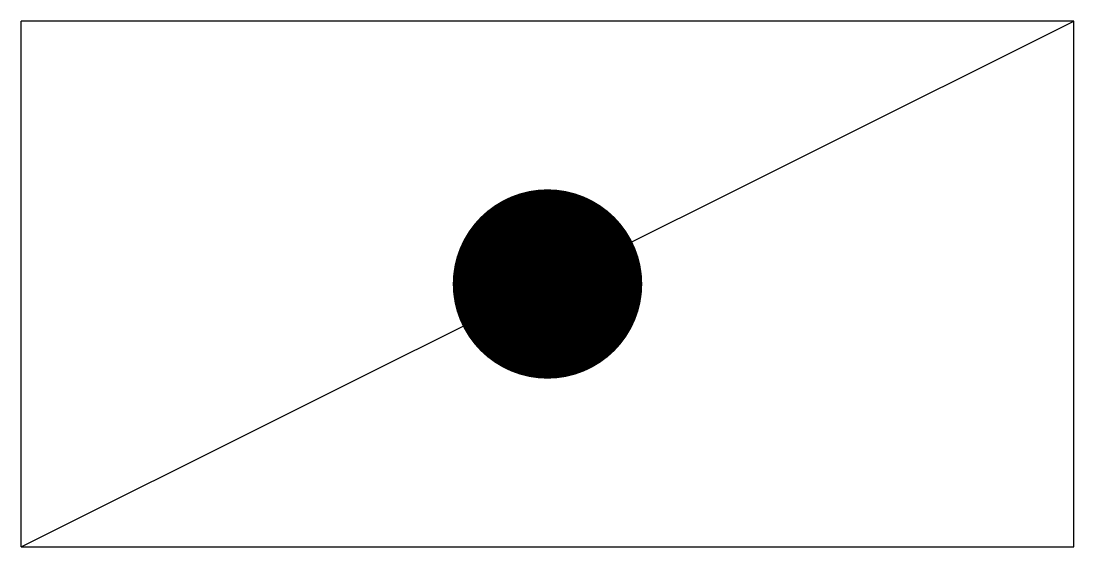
# Model space of a CAD drawing. Extents: x 0 to 0.25, y -0.062 to 0.063.
import ezdxf

# ---------------------------------------------------------------- set-up
doc = ezdxf.new("R2010")
doc.units = 0
doc.layers.get('0').update_dxf_attribs({"linetype": 'CONTINUOUS'})

msp = doc.modelspace()

# ---------------------------------------------------------------- linework, layer by layer
at = {"color": 0}
for p, q in [((0.25, 0.0625), (0, 0.0625)), ((0, -0.0625), (0.25, -0.0625))]:
    msp.add_line(p, q, dxfattribs=at)
for points in [[(0, -0.0625), (0, 0.0625)], [(0, -0.0625), (0.25, 0.0625)], [(0.25, -0.0625), (0.25, 0.0625)], [(0, -0.0625), (0, -0.0625)]]:
    msp.add_lwpolyline(points, dxfattribs=at)
at = {"color": 0, "const_width": 0.0225}
msp.add_lwpolyline([(0.11375, 0, 1), (0.13625, 0, 1)], format="xyb", close=True, dxfattribs=at)

doc.saveas('drawing.dxf')
